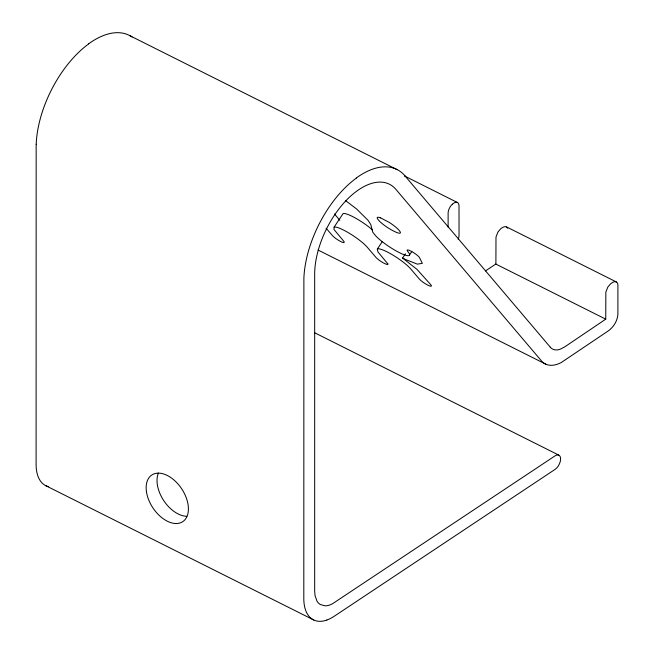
<?xml version="1.0" encoding="UTF-8"?>
<svg xmlns="http://www.w3.org/2000/svg" width="654" height="654" viewBox="0 0 654 654"><rect width="100%" height="100%" fill="white"/><g stroke="black" fill="none" stroke-linecap="round" stroke-linejoin="round"><path stroke-width="0.98" d="M36.166 144.24L36.101 464.299A46.589 24.934 -63.4 0 0 48.412 486.699M372.608 230.053A21.263 3.989 33.6 0 0 364.777 223.938A21.157 3.973 33.6 0 0 343.097 213.58L334.104 227.126L333.965 229.448L343.252 240.607L344.282 242.005L343.93 242.634A7.635 1.431 33.6 0 1 335.715 238.457L333.041 236.274L326.101 228.23M387.904 264.003L377.93 251.888L377.317 249.084L382.377 241.465M377.325 249.084A21.165 3.973 33.6 0 1 397.934 258.314A21.23 3.989 33.6 0 1 410.892 269.121L419.5 279.242A7.652 1.439 33.6 0 0 428.108 285.291A7.652 1.439 33.6 0 0 430.757 284.694L416.933 269.325L402.594 258.028L405.406 253.793M409.567 254.913L411.816 251.528M326.886 620.008A46.941 25.122 -63.4 0 0 334.341 616.182L555.14 469.335A8.388 4.488 -63.4 0 0 560.633 458.994A8.388 4.488 -63.4 0 0 555.14 455.805L332.502 603.756A29.528 15.802 -63.4 0 1 325.193 605.841L320.509 604.59A28.972 15.508 -63.4 0 1 317.002 601.149L315.056 595.68L314.672 591.093L314.672 273.053A67.828 36.305 -63.4 0 1 346.759 199.854A67.828 36.305 -63.4 0 1 396.079 189.578L541.316 360.738A42.355 22.669 -63.4 0 0 561.238 362.537L608.506 330.752C613.787 326.853 617.58 320.591 617.899 313.969L617.899 285.226C618.292 282.585 615.414 280.664 613.166 282.152A16.563 8.862 -63.4 0 0 610.493 283.926L607.803 287.098L605.841 292.142L605.751 319.16L564.639 346.939L560.38 349.146A25.841 13.832 -63.4 0 1 550.21 347.151M485.497 270.911L495.806 264.061L605.751 319.16M616.559 282.054L506.703 226.995L505.174 226.595L503.302 227.093A16.563 8.862 -63.4 0 0 500.629 228.867L497.939 232.039L495.985 237.083L495.896 264.102M129.68 35.602L397.28 169.713M404.368 175.91L457.171 202.388M318.073 250.041L545.861 364.204M314.517 332.682L558.671 455.053M46.107 485.848L313.822 620.017M345.557 200.606L356.602 208.986L368.047 220.324L370.777 224.551L372.78 232.186L375.445 235.563A21.729 4.079 33.6 0 0 399.896 252.894A21.729 4.079 33.6 0 0 407.663 251.324A7.652 1.439 33.6 0 1 410.777 251.038A7.652 1.439 33.6 0 1 419.279 257.194L422.345 263.341L417.358 264.142L405.382 259.45A38.414 7.21 33.6 0 1 402.594 258.028M506.703 226.995L507.692 228.23M405.006 175.942L550.235 347.119M334.496 213.989L339.859 220.308M448.121 227.167L448.121 213.245A7.685 4.112 -63.4 0 1 448.816 209.632A7.791 4.169 -63.4 0 1 452.347 204.228M36.199 144.223A84.333 45.134 -63.4 0 1 88.723 43.875M88.723 43.769A84.538 45.249 -63.4 0 1 132.067 36.984M458.258 239.593A12.982 6.949 -63.4 0 0 459.043 234.729L459.01 206.002A7.685 4.112 -63.4 0 0 457.808 202.74A7.856 4.202 -63.4 0 0 453.868 203.108A13.317 7.129 -63.4 0 0 452.372 204.195M326.877 620.057A46.532 24.909 -63.4 0 1 303.808 598.467L303.881 278.252A84.333 45.142 -63.4 0 1 356.316 178.125M356.307 177.986A84.726 45.347 -63.4 0 1 405.039 175.893M334.112 227.126A21.157 3.973 33.6 0 1 355.792 237.484A21.263 3.989 33.6 0 1 367.548 247.564L376.279 257.782L378.805 259.932A7.652 1.439 33.6 0 0 387.904 263.995M186.815 516.3A27.991 17.257 56.4 0 1 163.647 500.474A27.991 17.257 56.4 0 1 158.391 473.087M380.669 217.905L379.271 217.439A13.219 2.485 33.6 0 0 377.186 217.684A13.064 2.453 33.6 0 0 378.314 219.867L378.944 220.602A13.055 2.453 33.6 0 0 383.457 224.624A13.219 2.485 33.6 0 0 387.421 227.445A13.055 2.453 33.6 0 0 393.471 230.976L394.256 231.369A13.055 2.453 33.6 0 0 397.681 232.832A13.194 2.477 33.6 0 0 400.305 232.996A13.055 2.453 33.6 0 0 399.422 230.78L398.924 230.167A13.055 2.453 33.6 0 0 395.057 226.554A13.219 2.485 33.6 0 0 389.138 222.344L380.669 217.905M146.422 491.53A27.991 17.257 56.4 0 0 180.643 522.742A27.991 17.257 56.4 0 0 174.798 480.731A27.991 17.257 56.4 0 0 146.422 491.53"/></g></svg>
